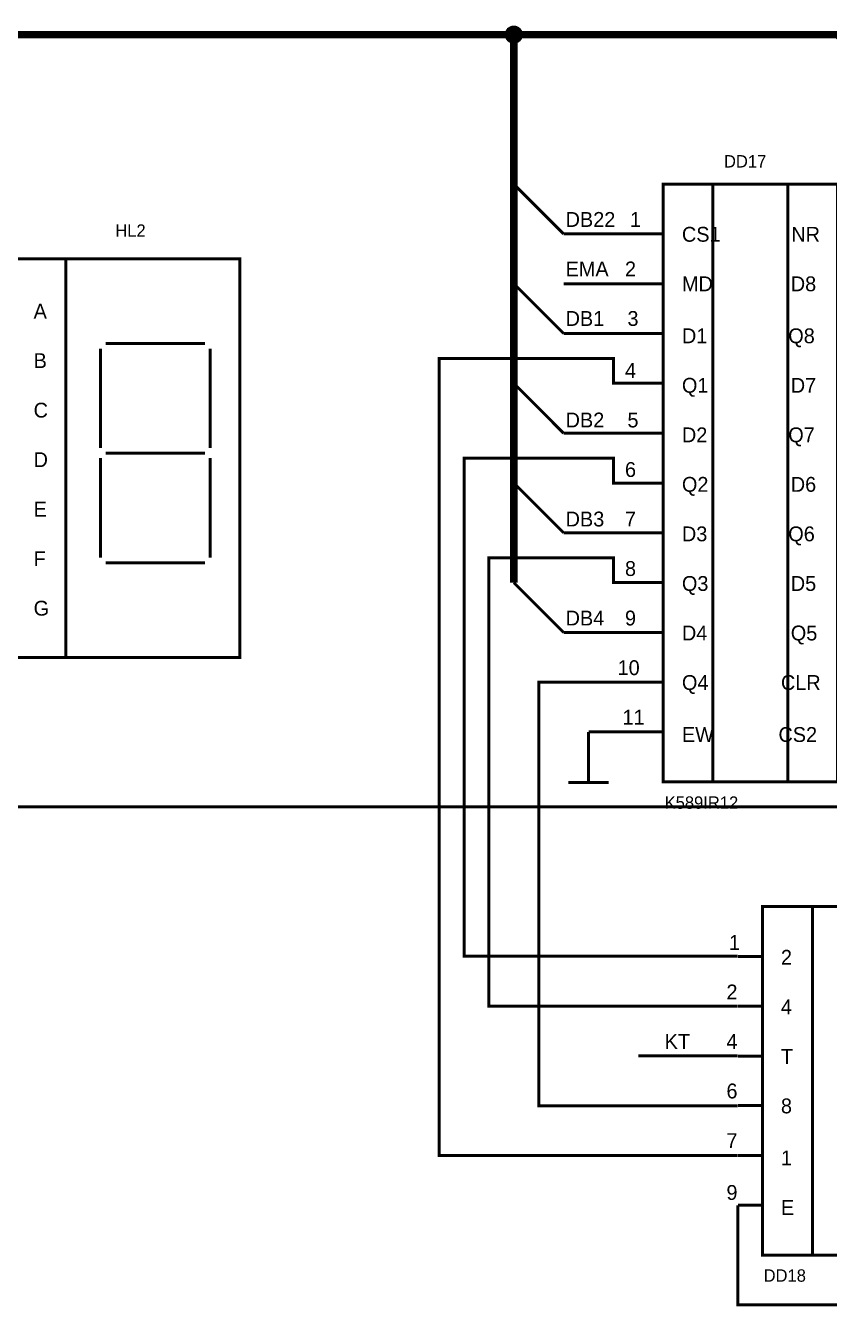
# Model space of a CAD drawing. Header units: millimetres. Extents: x 0 to 841, y 0 to 594.
# Drawn here: x 436 to 516.7, y 112.3 to 240.9 of the extents above; entities that cross this region are included whole.
import ezdxf

# ---------------------------------------------------------------- set-up
doc = ezdxf.new("R2010")
doc.units = ezdxf.units.MM
doc.layers.add('Sheet', color=255, linetype='Continuous')

msp = doc.modelspace()

# ---------------------------------------------------------------- linework, layer by layer
at = {"layer": 'Sheet'}
for points, const_width in [([(484.23, 239.99), (484.23, 240.04), (484.23, 240.07), (484.24, 240.1), (484.24, 240.15), (484.26, 240.18), (484.26, 240.23), (484.27, 240.26), (484.29, 240.29), (484.3, 240.32), (484.32, 240.35), (484.34, 240.38), (484.35, 240.41), (484.38, 240.44), (484.4, 240.47), (484.43, 240.5), (484.44, 240.54), (484.48, 240.55), (484.51, 240.58), (484.54, 240.6), (484.57, 240.63), (484.6, 240.64), (484.63, 240.66), (484.66, 240.68), (484.69, 240.69), (484.72, 240.71), (484.76, 240.72), (484.8, 240.72), (484.83, 240.74), (484.88, 240.74), (484.91, 240.75), (484.94, 240.75), (484.99, 240.75)], 0.3), ([(484.23, 239.99), (484.23, 240.04), (484.23, 240.07), (484.24, 240.1), (484.24, 240.15), (484.26, 240.18), (484.26, 240.23), (484.27, 240.26), (484.29, 240.29), (484.3, 240.32), (484.32, 240.35), (484.34, 240.38), (484.35, 240.41), (484.38, 240.44), (484.4, 240.47), (484.43, 240.5), (484.44, 240.54), (484.48, 240.55), (484.51, 240.58), (484.54, 240.6), (484.57, 240.63), (484.6, 240.64), (484.63, 240.66), (484.66, 240.68), (484.69, 240.69), (484.72, 240.71), (484.76, 240.72), (484.8, 240.72), (484.83, 240.74), (484.88, 240.74), (484.91, 240.75), (484.94, 240.75), (484.99, 240.75)], 0.3), ([(484.23, 239.99), (484.23, 240.04), (484.23, 240.07), (484.24, 240.1), (484.24, 240.15), (484.26, 240.18), (484.26, 240.23), (484.27, 240.26), (484.29, 240.29), (484.3, 240.32), (484.32, 240.35), (484.34, 240.38), (484.35, 240.41), (484.38, 240.44), (484.4, 240.47), (484.43, 240.5), (484.44, 240.54), (484.48, 240.55), (484.51, 240.58), (484.54, 240.6), (484.57, 240.63), (484.6, 240.64), (484.63, 240.66), (484.66, 240.68), (484.69, 240.69), (484.72, 240.71), (484.76, 240.72), (484.8, 240.72), (484.83, 240.74), (484.88, 240.74), (484.91, 240.75), (484.94, 240.75), (484.99, 240.75)], 0.3), ([(484.23, 239.99), (484.23, 240.04), (484.23, 240.07), (484.24, 240.1), (484.24, 240.15), (484.26, 240.18), (484.26, 240.23), (484.27, 240.26), (484.29, 240.29), (484.3, 240.32), (484.32, 240.35), (484.34, 240.38), (484.35, 240.41), (484.38, 240.44), (484.4, 240.47), (484.43, 240.5), (484.44, 240.54), (484.48, 240.55), (484.51, 240.58), (484.54, 240.6), (484.57, 240.63), (484.6, 240.64), (484.63, 240.66), (484.66, 240.68), (484.69, 240.69), (484.72, 240.71), (484.76, 240.72), (484.8, 240.72), (484.83, 240.74), (484.88, 240.74), (484.91, 240.75), (484.94, 240.75), (484.99, 240.75)], 0.3), ([(484.23, 239.99), (484.23, 240.04), (484.23, 240.07), (484.24, 240.1), (484.24, 240.15), (484.26, 240.18), (484.26, 240.23), (484.27, 240.26), (484.29, 240.29), (484.3, 240.32), (484.32, 240.35), (484.34, 240.38), (484.35, 240.41), (484.38, 240.44), (484.4, 240.47), (484.43, 240.5), (484.44, 240.54), (484.48, 240.55), (484.51, 240.58), (484.54, 240.6), (484.57, 240.63), (484.6, 240.64), (484.63, 240.66), (484.66, 240.68), (484.69, 240.69), (484.72, 240.71), (484.76, 240.72), (484.8, 240.72), (484.83, 240.74), (484.88, 240.74), (484.91, 240.75), (484.94, 240.75), (484.99, 240.75)], 0.3), ([(484.23, 239.99), (484.23, 240.04), (484.23, 240.07), (484.24, 240.1), (484.24, 240.15), (484.26, 240.18), (484.26, 240.23), (484.27, 240.26), (484.29, 240.29), (484.3, 240.32), (484.32, 240.35), (484.34, 240.38), (484.35, 240.41), (484.38, 240.44), (484.4, 240.47), (484.43, 240.5), (484.44, 240.54), (484.48, 240.55), (484.51, 240.58), (484.54, 240.6), (484.57, 240.63), (484.6, 240.64), (484.63, 240.66), (484.66, 240.68), (484.69, 240.69), (484.72, 240.71), (484.76, 240.72), (484.8, 240.72), (484.83, 240.74), (484.88, 240.74), (484.91, 240.75), (484.94, 240.75), (484.99, 240.75)], 0.3), ([(484.23, 239.99), (484.23, 240.04), (484.23, 240.07), (484.24, 240.1), (484.24, 240.15), (484.26, 240.18), (484.26, 240.23), (484.27, 240.26), (484.29, 240.29), (484.3, 240.32), (484.32, 240.35), (484.34, 240.38), (484.35, 240.41), (484.38, 240.44), (484.4, 240.47), (484.43, 240.5), (484.44, 240.54), (484.48, 240.55), (484.51, 240.58), (484.54, 240.6), (484.57, 240.63), (484.6, 240.64), (484.63, 240.66), (484.66, 240.68), (484.69, 240.69), (484.72, 240.71), (484.76, 240.72), (484.8, 240.72), (484.83, 240.74), (484.88, 240.74), (484.91, 240.75), (484.94, 240.75), (484.99, 240.75)], 0.3), ([(484.23, 239.99), (484.23, 240.04), (484.23, 240.07), (484.24, 240.1), (484.24, 240.15), (484.26, 240.18), (484.26, 240.23), (484.27, 240.26), (484.29, 240.29), (484.3, 240.32), (484.32, 240.35), (484.34, 240.38), (484.35, 240.41), (484.38, 240.44), (484.4, 240.47), (484.43, 240.5), (484.44, 240.54), (484.48, 240.55), (484.51, 240.58), (484.54, 240.6), (484.57, 240.63), (484.6, 240.64), (484.63, 240.66), (484.66, 240.68), (484.69, 240.69), (484.72, 240.71), (484.76, 240.72), (484.8, 240.72), (484.83, 240.74), (484.88, 240.74), (484.91, 240.75), (484.94, 240.75), (484.99, 240.75)], 0.3), ([(484.99, 240.75), (484.99, 240.75)], 0.3), ([(484.99, 240.75), (485.03, 240.75), (485.07, 240.75), (485.1, 240.74), (485.14, 240.74), (485.17, 240.72), (485.22, 240.72), (485.25, 240.71), (485.28, 240.69), (485.31, 240.68), (485.35, 240.66), (485.38, 240.64), (485.41, 240.63), (485.44, 240.6), (485.47, 240.58), (485.5, 240.55), (485.53, 240.54), (485.55, 240.5), (485.58, 240.47), (485.59, 240.44), (485.62, 240.41), (485.64, 240.38), (485.66, 240.35), (485.67, 240.32), (485.69, 240.29), (485.7, 240.26), (485.72, 240.23), (485.72, 240.18), (485.73, 240.15), (485.73, 240.1), (485.75, 240.07), (485.75, 240.04), (485.75, 239.99)], 0.3), ([(484.99, 240.75), (484.99, 240.75)], 0.3), ([(484.99, 240.75), (485.03, 240.75), (485.07, 240.75), (485.1, 240.74), (485.14, 240.74), (485.17, 240.72), (485.22, 240.72), (485.25, 240.71), (485.28, 240.69), (485.31, 240.68), (485.35, 240.66), (485.38, 240.64), (485.41, 240.63), (485.44, 240.6), (485.47, 240.58), (485.5, 240.55), (485.53, 240.54), (485.55, 240.5), (485.58, 240.47), (485.59, 240.44), (485.62, 240.41), (485.64, 240.38), (485.66, 240.35), (485.67, 240.32), (485.69, 240.29), (485.7, 240.26), (485.72, 240.23), (485.72, 240.18), (485.73, 240.15), (485.73, 240.1), (485.75, 240.07), (485.75, 240.04), (485.75, 239.99)], 0.3), ([(484.99, 240.75), (484.99, 240.75)], 0.3), ([(484.99, 240.75), (485.03, 240.75), (485.07, 240.75), (485.1, 240.74), (485.14, 240.74), (485.17, 240.72), (485.22, 240.72), (485.25, 240.71), (485.28, 240.69), (485.31, 240.68), (485.35, 240.66), (485.38, 240.64), (485.41, 240.63), (485.44, 240.6), (485.47, 240.58), (485.5, 240.55), (485.53, 240.54), (485.55, 240.5), (485.58, 240.47), (485.59, 240.44), (485.62, 240.41), (485.64, 240.38), (485.66, 240.35), (485.67, 240.32), (485.69, 240.29), (485.7, 240.26), (485.72, 240.23), (485.72, 240.18), (485.73, 240.15), (485.73, 240.1), (485.75, 240.07), (485.75, 240.04), (485.75, 239.99)], 0.3), ([(484.99, 240.75), (484.99, 240.75)], 0.3), ([(484.99, 240.75), (485.03, 240.75), (485.07, 240.75), (485.1, 240.74), (485.14, 240.74), (485.17, 240.72), (485.22, 240.72), (485.25, 240.71), (485.28, 240.69), (485.31, 240.68), (485.35, 240.66), (485.38, 240.64), (485.41, 240.63), (485.44, 240.6), (485.47, 240.58), (485.5, 240.55), (485.53, 240.54), (485.55, 240.5), (485.58, 240.47), (485.59, 240.44), (485.62, 240.41), (485.64, 240.38), (485.66, 240.35), (485.67, 240.32), (485.69, 240.29), (485.7, 240.26), (485.72, 240.23), (485.72, 240.18), (485.73, 240.15), (485.73, 240.1), (485.75, 240.07), (485.75, 240.04), (485.75, 239.99)], 0.3), ([(484.99, 240.75), (484.99, 240.75)], 0.3), ([(484.99, 240.75), (485.03, 240.75), (485.07, 240.75), (485.1, 240.74), (485.14, 240.74), (485.17, 240.72), (485.22, 240.72), (485.25, 240.71), (485.28, 240.69), (485.31, 240.68), (485.35, 240.66), (485.38, 240.64), (485.41, 240.63), (485.44, 240.6), (485.47, 240.58), (485.5, 240.55), (485.53, 240.54), (485.55, 240.5), (485.58, 240.47), (485.59, 240.44), (485.62, 240.41), (485.64, 240.38), (485.66, 240.35), (485.67, 240.32), (485.69, 240.29), (485.7, 240.26), (485.72, 240.23), (485.72, 240.18), (485.73, 240.15), (485.73, 240.1), (485.75, 240.07), (485.75, 240.04), (485.75, 239.99)], 0.3), ([(484.99, 240.75), (484.99, 240.75)], 0.3), ([(484.99, 240.75), (485.03, 240.75), (485.07, 240.75), (485.1, 240.74), (485.14, 240.74), (485.17, 240.72), (485.22, 240.72), (485.25, 240.71), (485.28, 240.69), (485.31, 240.68), (485.35, 240.66), (485.38, 240.64), (485.41, 240.63), (485.44, 240.6), (485.47, 240.58), (485.5, 240.55), (485.53, 240.54), (485.55, 240.5), (485.58, 240.47), (485.59, 240.44), (485.62, 240.41), (485.64, 240.38), (485.66, 240.35), (485.67, 240.32), (485.69, 240.29), (485.7, 240.26), (485.72, 240.23), (485.72, 240.18), (485.73, 240.15), (485.73, 240.1), (485.75, 240.07), (485.75, 240.04), (485.75, 239.99)], 0.3), ([(484.99, 240.75), (484.99, 240.75)], 0.3), ([(484.99, 240.75), (485.03, 240.75), (485.07, 240.75), (485.1, 240.74), (485.14, 240.74), (485.17, 240.72), (485.22, 240.72), (485.25, 240.71), (485.28, 240.69), (485.31, 240.68), (485.35, 240.66), (485.38, 240.64), (485.41, 240.63), (485.44, 240.6), (485.47, 240.58), (485.5, 240.55), (485.53, 240.54), (485.55, 240.5), (485.58, 240.47), (485.59, 240.44), (485.62, 240.41), (485.64, 240.38), (485.66, 240.35), (485.67, 240.32), (485.69, 240.29), (485.7, 240.26), (485.72, 240.23), (485.72, 240.18), (485.73, 240.15), (485.73, 240.1), (485.75, 240.07), (485.75, 240.04), (485.75, 239.99)], 0.3), ([(484.99, 240.75), (484.99, 240.75)], 0.3), ([(484.99, 240.75), (485.03, 240.75), (485.07, 240.75), (485.1, 240.74), (485.14, 240.74), (485.17, 240.72), (485.22, 240.72), (485.25, 240.71), (485.28, 240.69), (485.31, 240.68), (485.35, 240.66), (485.38, 240.64), (485.41, 240.63), (485.44, 240.6), (485.47, 240.58), (485.5, 240.55), (485.53, 240.54), (485.55, 240.5), (485.58, 240.47), (485.59, 240.44), (485.62, 240.41), (485.64, 240.38), (485.66, 240.35), (485.67, 240.32), (485.69, 240.29), (485.7, 240.26), (485.72, 240.23), (485.72, 240.18), (485.73, 240.15), (485.73, 240.1), (485.75, 240.07), (485.75, 240.04), (485.75, 239.99)], 0.3), ([(332.53, 239.99), (484.99, 239.99), (484.99, 184.99)], 0.749), ([(484.99, 239.23), (484.94, 239.23), (484.91, 239.23), (484.88, 239.25), (484.83, 239.25), (484.8, 239.26), (484.76, 239.26), (484.72, 239.28), (484.69, 239.29), (484.66, 239.31), (484.63, 239.32), (484.6, 239.34), (484.57, 239.36), (484.54, 239.39), (484.51, 239.4), (484.48, 239.43), (484.44, 239.45), (484.43, 239.48), (484.4, 239.51), (484.38, 239.54), (484.35, 239.57), (484.34, 239.6), (484.32, 239.63), (484.3, 239.67), (484.29, 239.7), (484.27, 239.73), (484.26, 239.76), (484.26, 239.81), (484.24, 239.84), (484.24, 239.88), (484.23, 239.91), (484.23, 239.95), (484.23, 239.99)], 0.3), ([(484.23, 239.99), (484.23, 239.99)], 0.3), ([(484.99, 239.23), (484.94, 239.23), (484.91, 239.23), (484.88, 239.25), (484.83, 239.25), (484.8, 239.26), (484.76, 239.26), (484.72, 239.28), (484.69, 239.29), (484.66, 239.31), (484.63, 239.32), (484.6, 239.34), (484.57, 239.36), (484.54, 239.39), (484.51, 239.4), (484.48, 239.43), (484.44, 239.45), (484.43, 239.48), (484.4, 239.51), (484.38, 239.54), (484.35, 239.57), (484.34, 239.6), (484.32, 239.63), (484.3, 239.67), (484.29, 239.7), (484.27, 239.73), (484.26, 239.76), (484.26, 239.81), (484.24, 239.84), (484.24, 239.88), (484.23, 239.91), (484.23, 239.95), (484.23, 239.99)], 0.3), ([(484.23, 239.99), (484.23, 239.99)], 0.3), ([(484.99, 239.23), (484.94, 239.23), (484.91, 239.23), (484.88, 239.25), (484.83, 239.25), (484.8, 239.26), (484.76, 239.26), (484.72, 239.28), (484.69, 239.29), (484.66, 239.31), (484.63, 239.32), (484.6, 239.34), (484.57, 239.36), (484.54, 239.39), (484.51, 239.4), (484.48, 239.43), (484.44, 239.45), (484.43, 239.48), (484.4, 239.51), (484.38, 239.54), (484.35, 239.57), (484.34, 239.6), (484.32, 239.63), (484.3, 239.67), (484.29, 239.7), (484.27, 239.73), (484.26, 239.76), (484.26, 239.81), (484.24, 239.84), (484.24, 239.88), (484.23, 239.91), (484.23, 239.95), (484.23, 239.99)], 0.3), ([(484.23, 239.99), (484.23, 239.99)], 0.3), ([(484.99, 239.23), (484.94, 239.23), (484.91, 239.23), (484.88, 239.25), (484.83, 239.25), (484.8, 239.26), (484.76, 239.26), (484.72, 239.28), (484.69, 239.29), (484.66, 239.31), (484.63, 239.32), (484.6, 239.34), (484.57, 239.36), (484.54, 239.39), (484.51, 239.4), (484.48, 239.43), (484.44, 239.45), (484.43, 239.48), (484.4, 239.51), (484.38, 239.54), (484.35, 239.57), (484.34, 239.6), (484.32, 239.63), (484.3, 239.67), (484.29, 239.7), (484.27, 239.73), (484.26, 239.76), (484.26, 239.81), (484.24, 239.84), (484.24, 239.88), (484.23, 239.91), (484.23, 239.95), (484.23, 239.99)], 0.3), ([(484.23, 239.99), (484.23, 239.99)], 0.3), ([(484.99, 239.23), (484.94, 239.23), (484.91, 239.23), (484.88, 239.25), (484.83, 239.25), (484.8, 239.26), (484.76, 239.26), (484.72, 239.28), (484.69, 239.29), (484.66, 239.31), (484.63, 239.32), (484.6, 239.34), (484.57, 239.36), (484.54, 239.39), (484.51, 239.4), (484.48, 239.43), (484.44, 239.45), (484.43, 239.48), (484.4, 239.51), (484.38, 239.54), (484.35, 239.57), (484.34, 239.6), (484.32, 239.63), (484.3, 239.67), (484.29, 239.7), (484.27, 239.73), (484.26, 239.76), (484.26, 239.81), (484.24, 239.84), (484.24, 239.88), (484.23, 239.91), (484.23, 239.95), (484.23, 239.99)], 0.3), ([(484.23, 239.99), (484.23, 239.99)], 0.3), ([(484.99, 239.23), (484.94, 239.23), (484.91, 239.23), (484.88, 239.25), (484.83, 239.25), (484.8, 239.26), (484.76, 239.26), (484.72, 239.28), (484.69, 239.29), (484.66, 239.31), (484.63, 239.32), (484.6, 239.34), (484.57, 239.36), (484.54, 239.39), (484.51, 239.4), (484.48, 239.43), (484.44, 239.45), (484.43, 239.48), (484.4, 239.51), (484.38, 239.54), (484.35, 239.57), (484.34, 239.6), (484.32, 239.63), (484.3, 239.67), (484.29, 239.7), (484.27, 239.73), (484.26, 239.76), (484.26, 239.81), (484.24, 239.84), (484.24, 239.88), (484.23, 239.91), (484.23, 239.95), (484.23, 239.99)], 0.3), ([(484.23, 239.99), (484.23, 239.99)], 0.3), ([(484.99, 239.23), (484.94, 239.23), (484.91, 239.23), (484.88, 239.25), (484.83, 239.25), (484.8, 239.26), (484.76, 239.26), (484.72, 239.28), (484.69, 239.29), (484.66, 239.31), (484.63, 239.32), (484.6, 239.34), (484.57, 239.36), (484.54, 239.39), (484.51, 239.4), (484.48, 239.43), (484.44, 239.45), (484.43, 239.48), (484.4, 239.51), (484.38, 239.54), (484.35, 239.57), (484.34, 239.6), (484.32, 239.63), (484.3, 239.67), (484.29, 239.7), (484.27, 239.73), (484.26, 239.76), (484.26, 239.81), (484.24, 239.84), (484.24, 239.88), (484.23, 239.91), (484.23, 239.95), (484.23, 239.99)], 0.3), ([(484.23, 239.99), (484.23, 239.99)], 0.3), ([(484.99, 239.23), (484.94, 239.23), (484.91, 239.23), (484.88, 239.25), (484.83, 239.25), (484.8, 239.26), (484.76, 239.26), (484.72, 239.28), (484.69, 239.29), (484.66, 239.31), (484.63, 239.32), (484.6, 239.34), (484.57, 239.36), (484.54, 239.39), (484.51, 239.4), (484.48, 239.43), (484.44, 239.45), (484.43, 239.48), (484.4, 239.51), (484.38, 239.54), (484.35, 239.57), (484.34, 239.6), (484.32, 239.63), (484.3, 239.67), (484.29, 239.7), (484.27, 239.73), (484.26, 239.76), (484.26, 239.81), (484.24, 239.84), (484.24, 239.88), (484.23, 239.91), (484.23, 239.95), (484.23, 239.99)], 0.3), ([(484.23, 239.99), (484.23, 239.99)], 0.3), ([(485, 239.99), (517.49, 239.99), (532.49, 224.99), (532.49, 175), (532.49, 175)], 0.749), ([(485.75, 239.99), (485.75, 239.95), (485.75, 239.91), (485.73, 239.88), (485.73, 239.84), (485.72, 239.81), (485.72, 239.76), (485.7, 239.73), (485.69, 239.7), (485.67, 239.67), (485.66, 239.63), (485.64, 239.6), (485.62, 239.57), (485.59, 239.54), (485.58, 239.51), (485.55, 239.48), (485.53, 239.45), (485.5, 239.43), (485.47, 239.4), (485.44, 239.39), (485.41, 239.36), (485.38, 239.34), (485.35, 239.32), (485.31, 239.31), (485.28, 239.29), (485.25, 239.28), (485.22, 239.26), (485.17, 239.26), (485.14, 239.25), (485.1, 239.25), (485.07, 239.23), (485.03, 239.23), (484.99, 239.23)], 0.3), ([(485.75, 239.99), (485.75, 239.95), (485.75, 239.91), (485.73, 239.88), (485.73, 239.84), (485.72, 239.81), (485.72, 239.76), (485.7, 239.73), (485.69, 239.7), (485.67, 239.67), (485.66, 239.63), (485.64, 239.6), (485.62, 239.57), (485.59, 239.54), (485.58, 239.51), (485.55, 239.48), (485.53, 239.45), (485.5, 239.43), (485.47, 239.4), (485.44, 239.39), (485.41, 239.36), (485.38, 239.34), (485.35, 239.32), (485.31, 239.31), (485.28, 239.29), (485.25, 239.28), (485.22, 239.26), (485.17, 239.26), (485.14, 239.25), (485.1, 239.25), (485.07, 239.23), (485.03, 239.23), (484.99, 239.23)], 0.3), ([(485.75, 239.99), (485.75, 239.95), (485.75, 239.91), (485.73, 239.88), (485.73, 239.84), (485.72, 239.81), (485.72, 239.76), (485.7, 239.73), (485.69, 239.7), (485.67, 239.67), (485.66, 239.63), (485.64, 239.6), (485.62, 239.57), (485.59, 239.54), (485.58, 239.51), (485.55, 239.48), (485.53, 239.45), (485.5, 239.43), (485.47, 239.4), (485.44, 239.39), (485.41, 239.36), (485.38, 239.34), (485.35, 239.32), (485.31, 239.31), (485.28, 239.29), (485.25, 239.28), (485.22, 239.26), (485.17, 239.26), (485.14, 239.25), (485.1, 239.25), (485.07, 239.23), (485.03, 239.23), (484.99, 239.23)], 0.3), ([(485.75, 239.99), (485.75, 239.95), (485.75, 239.91), (485.73, 239.88), (485.73, 239.84), (485.72, 239.81), (485.72, 239.76), (485.7, 239.73), (485.69, 239.7), (485.67, 239.67), (485.66, 239.63), (485.64, 239.6), (485.62, 239.57), (485.59, 239.54), (485.58, 239.51), (485.55, 239.48), (485.53, 239.45), (485.5, 239.43), (485.47, 239.4), (485.44, 239.39), (485.41, 239.36), (485.38, 239.34), (485.35, 239.32), (485.31, 239.31), (485.28, 239.29), (485.25, 239.28), (485.22, 239.26), (485.17, 239.26), (485.14, 239.25), (485.1, 239.25), (485.07, 239.23), (485.03, 239.23), (484.99, 239.23)], 0.3), ([(485.75, 239.99), (485.75, 239.95), (485.75, 239.91), (485.73, 239.88), (485.73, 239.84), (485.72, 239.81), (485.72, 239.76), (485.7, 239.73), (485.69, 239.7), (485.67, 239.67), (485.66, 239.63), (485.64, 239.6), (485.62, 239.57), (485.59, 239.54), (485.58, 239.51), (485.55, 239.48), (485.53, 239.45), (485.5, 239.43), (485.47, 239.4), (485.44, 239.39), (485.41, 239.36), (485.38, 239.34), (485.35, 239.32), (485.31, 239.31), (485.28, 239.29), (485.25, 239.28), (485.22, 239.26), (485.17, 239.26), (485.14, 239.25), (485.1, 239.25), (485.07, 239.23), (485.03, 239.23), (484.99, 239.23)], 0.3), ([(485.75, 239.99), (485.75, 239.95), (485.75, 239.91), (485.73, 239.88), (485.73, 239.84), (485.72, 239.81), (485.72, 239.76), (485.7, 239.73), (485.69, 239.7), (485.67, 239.67), (485.66, 239.63), (485.64, 239.6), (485.62, 239.57), (485.59, 239.54), (485.58, 239.51), (485.55, 239.48), (485.53, 239.45), (485.5, 239.43), (485.47, 239.4), (485.44, 239.39), (485.41, 239.36), (485.38, 239.34), (485.35, 239.32), (485.31, 239.31), (485.28, 239.29), (485.25, 239.28), (485.22, 239.26), (485.17, 239.26), (485.14, 239.25), (485.1, 239.25), (485.07, 239.23), (485.03, 239.23), (484.99, 239.23)], 0.3), ([(485.75, 239.99), (485.75, 239.95), (485.75, 239.91), (485.73, 239.88), (485.73, 239.84), (485.72, 239.81), (485.72, 239.76), (485.7, 239.73), (485.69, 239.7), (485.67, 239.67), (485.66, 239.63), (485.64, 239.6), (485.62, 239.57), (485.59, 239.54), (485.58, 239.51), (485.55, 239.48), (485.53, 239.45), (485.5, 239.43), (485.47, 239.4), (485.44, 239.39), (485.41, 239.36), (485.38, 239.34), (485.35, 239.32), (485.31, 239.31), (485.28, 239.29), (485.25, 239.28), (485.22, 239.26), (485.17, 239.26), (485.14, 239.25), (485.1, 239.25), (485.07, 239.23), (485.03, 239.23), (484.99, 239.23)], 0.3), ([(485.75, 239.99), (485.75, 239.95), (485.75, 239.91), (485.73, 239.88), (485.73, 239.84), (485.72, 239.81), (485.72, 239.76), (485.7, 239.73), (485.69, 239.7), (485.67, 239.67), (485.66, 239.63), (485.64, 239.6), (485.62, 239.57), (485.59, 239.54), (485.58, 239.51), (485.55, 239.48), (485.53, 239.45), (485.5, 239.43), (485.47, 239.4), (485.44, 239.39), (485.41, 239.36), (485.38, 239.34), (485.35, 239.32), (485.31, 239.31), (485.28, 239.29), (485.25, 239.28), (485.22, 239.26), (485.17, 239.26), (485.14, 239.25), (485.1, 239.25), (485.07, 239.23), (485.03, 239.23), (484.99, 239.23)], 0.3), ([(485.75, 239.99), (485.75, 239.99), (485.75, 239.99), (485.75, 239.99), (485.75, 239.99), (485.75, 239.99), (485.75, 239.99), (485.75, 239.99), (485.75, 239.99), (485.75, 239.99), (485.75, 239.99), (485.75, 239.99), (485.75, 239.99), (485.75, 239.99), (485.75, 239.99), (485.75, 239.99), (485.75, 239.99), (485.75, 239.99), (485.75, 239.99), (485.75, 239.99), (485.75, 239.99), (485.75, 239.99), (485.75, 239.99), (485.75, 239.99), (485.75, 239.99), (485.75, 239.99), (485.75, 239.99), (485.75, 239.99), (485.75, 239.99), (485.75, 239.99), (485.75, 239.99), (485.75, 239.99), (485.75, 239.99)], 0.3), ([(485.75, 239.99), (485.75, 239.99)], 0.3), ([(485.75, 239.99), (485.75, 239.99), (485.75, 239.99), (485.75, 239.99), (485.75, 239.99), (485.75, 239.99), (485.75, 239.99), (485.75, 239.99), (485.75, 239.99), (485.75, 239.99), (485.75, 239.99), (485.75, 239.99), (485.75, 239.99), (485.75, 239.99), (485.75, 239.99), (485.75, 239.99), (485.75, 239.99), (485.75, 239.99), (485.75, 239.99), (485.75, 239.99), (485.75, 239.99), (485.75, 239.99), (485.75, 239.99), (485.75, 239.99), (485.75, 239.99), (485.75, 239.99), (485.75, 239.99), (485.75, 239.99), (485.75, 239.99), (485.75, 239.99), (485.75, 239.99), (485.75, 239.99), (485.75, 239.99)], 0.3), ([(485.75, 239.99), (485.75, 239.99)], 0.3), ([(485.75, 239.99), (485.75, 239.99), (485.75, 239.99), (485.75, 239.99), (485.75, 239.99), (485.75, 239.99), (485.75, 239.99), (485.75, 239.99), (485.75, 239.99), (485.75, 239.99), (485.75, 239.99), (485.75, 239.99), (485.75, 239.99), (485.75, 239.99), (485.75, 239.99), (485.75, 239.99), (485.75, 239.99), (485.75, 239.99), (485.75, 239.99), (485.75, 239.99), (485.75, 239.99), (485.75, 239.99), (485.75, 239.99), (485.75, 239.99), (485.75, 239.99), (485.75, 239.99), (485.75, 239.99), (485.75, 239.99), (485.75, 239.99), (485.75, 239.99), (485.75, 239.99), (485.75, 239.99), (485.75, 239.99)], 0.3), ([(485.75, 239.99), (485.75, 239.99)], 0.3), ([(485.75, 239.99), (485.75, 239.99), (485.75, 239.99), (485.75, 239.99), (485.75, 239.99), (485.75, 239.99), (485.75, 239.99), (485.75, 239.99), (485.75, 239.99), (485.75, 239.99), (485.75, 239.99), (485.75, 239.99), (485.75, 239.99), (485.75, 239.99), (485.75, 239.99), (485.75, 239.99), (485.75, 239.99), (485.75, 239.99), (485.75, 239.99), (485.75, 239.99), (485.75, 239.99), (485.75, 239.99), (485.75, 239.99), (485.75, 239.99), (485.75, 239.99), (485.75, 239.99), (485.75, 239.99), (485.75, 239.99), (485.75, 239.99), (485.75, 239.99), (485.75, 239.99), (485.75, 239.99), (485.75, 239.99)], 0.3), ([(485.75, 239.99), (485.75, 239.99)], 0.3), ([(485.75, 239.99), (485.75, 239.99), (485.75, 239.99), (485.75, 239.99), (485.75, 239.99), (485.75, 239.99), (485.75, 239.99), (485.75, 239.99), (485.75, 239.99), (485.75, 239.99), (485.75, 239.99), (485.75, 239.99), (485.75, 239.99), (485.75, 239.99), (485.75, 239.99), (485.75, 239.99), (485.75, 239.99), (485.75, 239.99), (485.75, 239.99), (485.75, 239.99), (485.75, 239.99), (485.75, 239.99), (485.75, 239.99), (485.75, 239.99), (485.75, 239.99), (485.75, 239.99), (485.75, 239.99), (485.75, 239.99), (485.75, 239.99), (485.75, 239.99), (485.75, 239.99), (485.75, 239.99), (485.75, 239.99)], 0.3), ([(485.75, 239.99), (485.75, 239.99)], 0.3), ([(485.75, 239.99), (485.75, 239.99), (485.75, 239.99), (485.75, 239.99), (485.75, 239.99), (485.75, 239.99), (485.75, 239.99), (485.75, 239.99), (485.75, 239.99), (485.75, 239.99), (485.75, 239.99), (485.75, 239.99), (485.75, 239.99), (485.75, 239.99), (485.75, 239.99), (485.75, 239.99), (485.75, 239.99), (485.75, 239.99), (485.75, 239.99), (485.75, 239.99), (485.75, 239.99), (485.75, 239.99), (485.75, 239.99), (485.75, 239.99), (485.75, 239.99), (485.75, 239.99), (485.75, 239.99), (485.75, 239.99), (485.75, 239.99), (485.75, 239.99), (485.75, 239.99), (485.75, 239.99), (485.75, 239.99)], 0.3), ([(485.75, 239.99), (485.75, 239.99)], 0.3), ([(485.75, 239.99), (485.75, 239.99), (485.75, 239.99), (485.75, 239.99), (485.75, 239.99), (485.75, 239.99), (485.75, 239.99), (485.75, 239.99), (485.75, 239.99), (485.75, 239.99), (485.75, 239.99), (485.75, 239.99), (485.75, 239.99), (485.75, 239.99), (485.75, 239.99), (485.75, 239.99), (485.75, 239.99), (485.75, 239.99), (485.75, 239.99), (485.75, 239.99), (485.75, 239.99), (485.75, 239.99), (485.75, 239.99), (485.75, 239.99), (485.75, 239.99), (485.75, 239.99), (485.75, 239.99), (485.75, 239.99), (485.75, 239.99), (485.75, 239.99), (485.75, 239.99), (485.75, 239.99), (485.75, 239.99)], 0.3), ([(485.75, 239.99), (485.75, 239.99)], 0.3), ([(485.75, 239.99), (485.75, 239.99), (485.75, 239.99), (485.75, 239.99), (485.75, 239.99), (485.75, 239.99), (485.75, 239.99), (485.75, 239.99), (485.75, 239.99), (485.75, 239.99), (485.75, 239.99), (485.75, 239.99), (485.75, 239.99), (485.75, 239.99), (485.75, 239.99), (485.75, 239.99), (485.75, 239.99), (485.75, 239.99), (485.75, 239.99), (485.75, 239.99), (485.75, 239.99), (485.75, 239.99), (485.75, 239.99), (485.75, 239.99), (485.75, 239.99), (485.75, 239.99), (485.75, 239.99), (485.75, 239.99), (485.75, 239.99), (485.75, 239.99), (485.75, 239.99), (485.75, 239.99), (485.75, 239.99)], 0.3), ([(485.75, 239.99), (485.75, 239.99)], 0.3), ([(484.99, 224.99), (489.99, 219.99)], 0.3), ([(504.97, 224.99), (504.97, 165)], 0.3), ([(512.49, 224.99), (512.49, 165)], 0.3), ([(497.49, 219.99), (489.99, 219.99)], 0.3), ([(499.97, 219.99), (497.49, 219.99)], 0.3), ([(440, 217.5), (440, 177.49)], 0.3), ([(489.99, 210), (484.99, 215)], 0.3), ([(497.49, 215), (489.99, 215)], 0.3), ([(499.97, 215), (497.49, 215)], 0.3), ([(497.49, 210), (489.99, 210), (489.99, 210)], 0.3), ([(499.97, 210), (497.49, 210)], 0.3), ([(443.5, 198.49), (443.5, 208.49)], 0.3), ([(443.99, 208.99), (453.99, 208.99)], 0.3), ([(454.49, 198.49), (454.49, 208.49)], 0.3), ([(497.49, 205), (494.99, 205), (494.99, 207.5), (477.49, 207.5), (477.49, 127.5), (507.47, 127.5)], 0.3), ([(489.99, 199.99), (484.99, 205)], 0.3), ([(499.97, 205), (497.49, 205)], 0.3), ([(497.49, 199.99), (489.99, 199.99), (489.99, 199.99)], 0.3), ([(499.97, 199.99), (497.49, 199.99)], 0.3), ([(443.99, 197.99), (453.99, 197.99)], 0.3), ([(443.5, 197.49), (443.5, 187.49)], 0.3), ([(454.49, 197.49), (454.49, 187.49)], 0.3), ([(497.49, 194.99), (494.99, 194.99), (494.99, 197.49), (479.99, 197.49), (479.99, 147.49), (507.47, 147.49)], 0.3), ([(489.99, 189.99), (484.99, 194.99)], 0.3), ([(499.97, 194.99), (497.49, 194.99)], 0.3), ([(497.49, 189.99), (489.99, 189.99), (489.99, 189.99)], 0.3), ([(499.97, 189.99), (497.49, 189.99)], 0.3), ([(443.99, 186.99), (453.99, 186.99)], 0.3), ([(497.49, 184.99), (494.99, 184.99), (494.99, 187.49), (482.49, 187.49), (482.49, 142.49), (507.47, 142.49)], 0.3), ([(489.99, 179.99), (484.99, 184.99)], 0.3), ([(499.97, 184.99), (497.49, 184.99)], 0.3), ([(497.49, 179.99), (489.99, 179.99), (489.99, 179.99)], 0.3), ([(499.97, 179.99), (497.49, 179.99)], 0.3), ([(324.04, 162.48), (524.97, 162.48), (524.97, 175), (519.97, 175)], 0.3), ([(497.49, 175), (487.49, 175), (487.49, 132.48), (507.47, 132.48)], 0.3), ([(499.97, 175), (497.49, 175)], 0.3), ([(492.49, 170), (492.49, 164.92)], 0.3), ([(497.49, 170), (492.49, 170)], 0.3), ([(499.97, 170), (497.49, 170)], 0.3), ([(490.45, 164.92), (494.51, 164.92)], 0.3), ([(514.97, 152.48), (514.97, 117.5)], 0.3), ([(509.97, 147.47), (507.49, 147.47)], 0.3), ([(509.97, 142.47), (507.49, 142.47)], 0.3), ([(507.47, 137.49), (497.49, 137.49)], 0.3), ([(509.97, 137.47), (507.49, 137.47)], 0.3), ([(509.97, 132.5), (507.49, 132.5)], 0.3), ([(509.97, 127.5), (507.49, 127.5)], 0.3), ([(509.97, 122.5), (507.49, 122.5)], 0.3), ([(507.49, 122.5), (507.49, 112.49), (539.97, 112.49), (539.97, 117.5), (542.46, 117.5)], 0.3)]:
    msp.add_lwpolyline(points, dxfattribs=dict(at, const_width=const_width))
at = {"layer": 'Sheet', "const_width": 0.762}
msp.add_lwpolyline([(484.62, 240, 1), (485.38, 240, 1)], format="xyb", close=True, dxfattribs=at)
at = {"layer": 'Sheet', "const_width": 0.3}
for points in [[(499.97, 224.99), (517.49, 224.99), (517.49, 165), (499.97, 165), (499.97, 224.99)], [(435, 217.5), (457.49, 217.5), (457.49, 177.49), (435, 177.49), (435, 217.5)], [(509.97, 152.48), (527.49, 152.48), (527.49, 117.5), (509.97, 117.5), (509.97, 152.48)]]:
    msp.add_lwpolyline(points, close=True, dxfattribs=at)

# ---------------------------------------------------------------- texts
at = {"layer": 'Sheet'}
for s, height, p in [('DD17', 1.243, (506.09, 226.66)), ('DB22', 1.491, (490.19, 220.7)), ('1', 1.49, (496.65, 220.7)), ('HL2', 1.243, (444.97, 219.71)), ('CS1', 1.491, (501.87, 219.21)), ('INR', 1.491, (512.3, 219.21)), ('EMA', 1.491, (490.19, 215.73)), ('2', 1.49, (496.15, 215.73)), ('MD', 1.491, (501.87, 214.24)), ('D8', 1.491, (512.8, 214.24)), ('A', 1.49, (436.77, 211.5)), ('DB1', 1.491, (490.19, 210.76)), ('3', 1.49, (496.4, 210.76)), ('D1', 1.491, (501.87, 209.02)), ('Q8', 1.491, (512.55, 209.02)), ('B', 1.49, (436.77, 206.53)), ('4', 1.49, (496.15, 205.54)), ('Q1', 1.491, (501.87, 204.05)), ('D7', 1.491, (512.8, 204.05)), ('C', 1.49, (436.77, 201.56)), ('DB2', 1.491, (490.19, 200.57)), ('5', 1.49, (496.4, 200.57)), ('D2', 1.491, (501.87, 199.08)), ('Q7', 1.491, (512.55, 199.08)), ('D', 1.49, (436.77, 196.59)), ('6', 1.49, (496.15, 195.6)), ('Q2', 1.491, (501.87, 194.11)), ('D6', 1.491, (512.8, 194.11)), ('E', 1.49, (436.77, 191.62)), ('DB3', 1.491, (490.19, 190.63)), ('7', 1.49, (496.15, 190.63)), ('D3', 1.491, (501.87, 189.14)), ('Q6', 1.491, (512.55, 189.14)), ('F', 1.49, (436.77, 186.65)), ('8', 1.49, (496.15, 185.66)), ('Q3', 1.491, (501.87, 184.16)), ('D5', 1.491, (512.8, 184.16)), ('G', 1.49, (436.77, 181.68)), ('DB4', 1.491, (490.19, 180.69)), ('9', 1.49, (496.15, 180.69)), ('D4', 1.491, (501.87, 179.19)), ('Q5', 1.491, (512.8, 179.19)), ('10', 1.491, (495.41, 175.71)), ('Q4', 1.491, (501.87, 174.22)), ('CLR', 1.491, (511.81, 174.22)), ('11', 1.491, (495.9, 170.74)), ('EW', 1.491, (501.87, 169)), ('CS2', 1.491, (511.56, 169)), ('K589IR12', 1.243, (500.13, 162.29)), ('1', 1.49, (506.59, 148.13)), ('2', 1.49, (511.81, 146.64)), ('2', 1.49, (506.34, 143.16)), ('4', 1.49, (511.81, 141.67)), ('KT', 1.491, (500.13, 138.19)), ('4', 1.49, (506.34, 138.19)), ('T', 1.49, (511.81, 136.69)), ('6', 1.49, (506.34, 133.22)), ('8', 1.49, (511.81, 131.72)), ('7', 1.49, (506.34, 128.24)), ('1', 1.49, (511.81, 126.5)), ('9', 1.49, (506.34, 123.03)), ('E', 1.49, (511.81, 121.53)), ('DD18', 1.243, (510.07, 114.82))]:
    msp.add_text(s, height=height, dxfattribs=at).set_placement(p)

doc.saveas('drawing.dxf')
